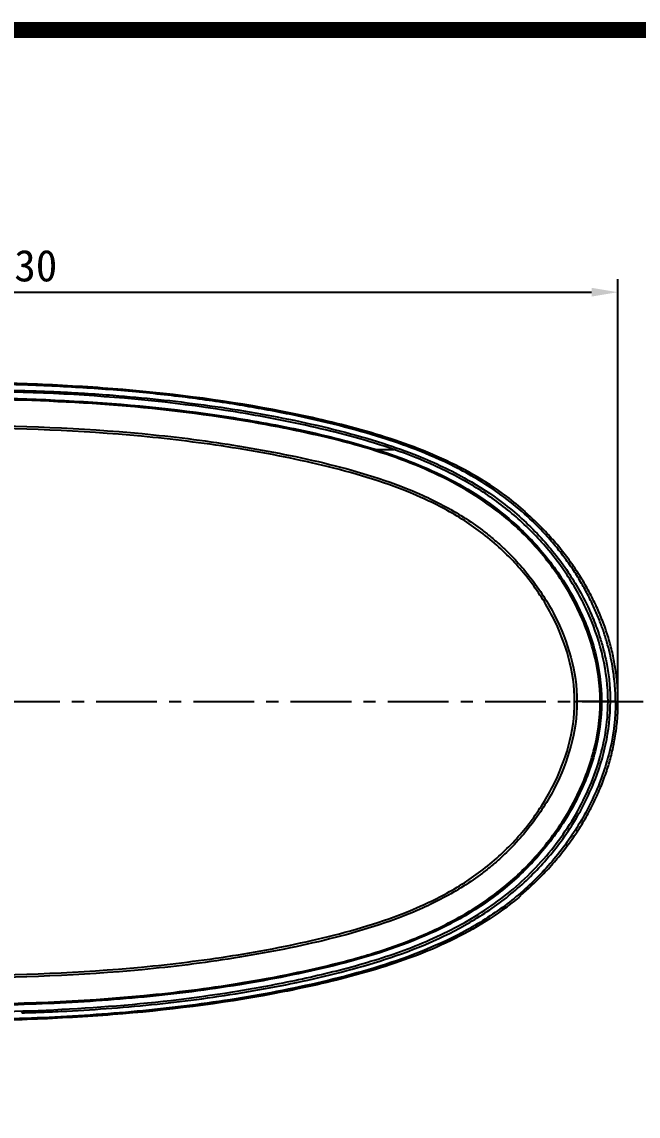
# Model space of a CAD drawing. Header units: millimetres. Extents: x 5 to 3846, y -2727 to 2747.
# Drawn here: x 1076 to 1456, y 2072 to 2747 of the extents above; entities that cross this region are included whole.
import ezdxf

# ---------------------------------------------------------------- set-up
doc = ezdxf.new("R2010")
doc.units = ezdxf.units.MM
doc.linetypes.add('CENTER', pattern=[2, 1.25, -0.25, 0.25, -0.25])
for name, color, linetype in [('1', 7, 'Continuous'), ('4', 4, 'Continuous'), ('Def', 7, 'Continuous')]:
    doc.layers.add(name, color=color, linetype=linetype)
doc.dimstyles.new('ISO-25', dxfattribs={"dimtxt": 2.5, "dimasz": 2.5, "dimexe": 1.25, "dimexo": 0.625, "dimtad": 1, "dimdsep": 46, "dimtxsty": 'Standard', "dimcen": 2.5, "dimadec": 0, "dimazin": 0, "dimtfac": 1, "dimtmove": 0, "dimatfit": 3, "dimfxl": 0, "dimarcsym": 0})

# ---------------------------------------------------------------- blocks, each defined once
blk = doc.blocks.new('*D180')
at = {"color": 3, "lineweight": -2}
for p, q in [((711.97, 2331.91), (711.97, 2588.67)), ((1443.85, 2331.91), (1443.85, 2588.67)), ((728.22, 2580.54), (1427.6, 2580.54))]:
    blk.add_line(p, q, dxfattribs=at)
at = {"color": 3}
for points in [[(728.22, 2583.25), (728.22, 2577.83), (711.97, 2580.54)], [(1427.6, 2583.25), (1427.6, 2577.83), (1443.85, 2580.54)]]:
    blk.add_solid(points, dxfattribs=at)
at = {"layer": 'DEFPOINTS', "color": 0}
for p in [(1443.85, 2580.54), (711.97, 2327.85), (1443.85, 2327.85)]:
    blk.add_point(p, dxfattribs=at)
at = {"color": 3, "insert": (1077.91, 2596.79), "char_height": 19.5, "attachment_point": 5}
blk.add_mtext('730', dxfattribs=at)

msp = doc.modelspace()

# ---------------------------------------------------------------- linework, layer by layer
at = {"color": 1, "linetype": 'CENTER', "ltscale": 30}
msp.add_line((1519.31, 2327.82), (673.33, 2327.82), dxfattribs=at)
at = {"layer": '1', "color": 7, "linetype": 'Continuous'}
for p, q in [((1438.66, 2327.85), (1441.73, 2327.85)), ((1438.66, 2327.85), (1441.73, 2327.85)), ((1441.94, 2327.85), (1441.94, 2327.85))]:
    msp.add_line(p, q, dxfattribs=at)
at = {"layer": '1', "color": 8, "linetype": 'Continuous'}
for centre, major_axis, ratio, start_param, end_param in [((1075.69, 2512.86), (0.23, 7), 0.085132, 5.663682, 6.197639), ((1075.69, 2512.86), (0.16, 7), 0.192826, 5.661613, 6.196316), ((1075.69, 2142.85), (0.16, -7), 0.192826, 0.086869, 0.586093), ((1075.69, 2142.85), (0.23, -7), 0.085132, 0.085546, 0.584526)]:
    msp.add_ellipse(centre, major_axis=major_axis, ratio=ratio, start_param=start_param, end_param=end_param, dxfattribs=at)
at = {"layer": '1', "color": 7, "linetype": 'Continuous'}
for points, knots in [([(1386.81, 2445.05), (1383.07, 2448.35), (1379.19, 2451.5), (1368.52, 2459.48), (1361.47, 2464.04), (1347.07, 2472.22), (1339.68, 2475.88), (1317.03, 2485.85), (1301.24, 2491.13), (1269.27, 2500.08), (1253.12, 2503.75), (1204.37, 2513.37), (1171.35, 2517.63), (1121.75, 2521.83), (1105.19, 2522.84), (1080.33, 2523.93), (1072.04, 2524.21), (1055.44, 2524.56), (1047.14, 2524.73), (1022.24, 2525.02), (1005.64, 2524.99), (972.44, 2524.98), (955.84, 2524.97), (886.29, 2524.97), (833.35, 2524.97), (780.4, 2524.97)], [0, 0, 0, 0, 0.024196, 0.024196, 0.064224, 0.064224, 0.104251, 0.104251, 0.184305, 0.184305, 0.26436, 0.26436, 0.424469, 0.424469, 0.504523, 0.504523, 0.54455, 0.54455, 0.584577, 0.584577, 0.664632, 0.664632, 0.744686, 0.744686, 1, 1, 1, 1]), ([(1305.61, 2483.42), (1289.72, 2488.94), (1273.53, 2493.27), (1240.87, 2500.76), (1224.37, 2503.96), (1174.74, 2512.02), (1141.47, 2515.38), (1074.69, 2519.23), (1041.15, 2519.75), (990.89, 2519.58), (974.13, 2519.36), (953.19, 2519), (949, 2518.93), (942.72, 2518.81), (940.62, 2518.78), (936.48, 2518.61), (934.45, 2518.48), (929.12, 2517.95), (926.17, 2517.44), (924.21, 2516.81)], [0, 0, 0, 0, 0.129284, 0.129284, 0.258569, 0.258569, 0.517138, 0.517138, 0.775707, 0.775707, 0.904991, 0.904991, 0.937312, 0.937312, 0.953473, 0.953473, 0.969633, 0.969633, 1, 1, 1, 1]), ([(1442.39, 2327.86), (1442.37, 2329.65), (1442.32, 2333.34), (1441.92, 2339.04), (1441.24, 2345.06), (1440.21, 2351.38), (1438.82, 2357.98), (1437.01, 2364.83), (1434.77, 2371.92), (1432.06, 2379.21), (1428.84, 2386.67), (1425.1, 2394.26), (1420.81, 2401.96), (1415.93, 2409.7), (1410.44, 2417.45), (1404.33, 2425.17), (1391.82, 2439.29), (1371.95, 2456.55), (1344.62, 2472.62), (1320.21, 2483.28), (1296.38, 2491.53), (1271.2, 2498.57), (1242.52, 2505.11), (1211.63, 2510.85), (1178.56, 2515.69), (1143.34, 2519.47), (1106.01, 2522.23), (1080.41, 2523.16), (1067.27, 2523.63)], [0, 0, 0, 0, 0.011496, 0.023729, 0.036699, 0.050405, 0.064849, 0.08003, 0.095946, 0.112599, 0.129989, 0.148114, 0.166976, 0.186574, 0.206907, 0.227976, 0.249781, 0.328103, 0.395768, 0.45275, 0.499026, 0.55771, 0.62069, 0.687964, 0.759531, 0.835393, 0.915549, 1, 1, 1, 1]), ([(1437.72, 2327.85), (1437.71, 2337.04), (1436.6, 2346.23), (1432.61, 2363.99), (1429.74, 2372.58), (1422.48, 2389.27), (1418.08, 2397.36), (1408.22, 2412.5), (1402.74, 2419.62), (1390.72, 2433.04), (1384.13, 2439.37), (1370.04, 2450.93), (1362.63, 2456.1), (1347.2, 2465.44), (1339.18, 2469.6), (1322.65, 2477.11), (1314.16, 2480.45), (1305.61, 2483.42)], [0, 0, 0, 0, 0.125, 0.125, 0.25, 0.25, 0.375, 0.375, 0.5, 0.5, 0.625, 0.625, 0.75, 0.75, 0.875, 0.875, 1, 1, 1, 1]), ([(1443.85, 2327.82), (1443.87, 2329), (1443.9, 2333.29), (1443.35, 2340.71), (1442.13, 2350.05), (1440.22, 2359.35), (1437.68, 2368.53), (1434.49, 2377.58), (1430.67, 2386.62), (1426.19, 2395.63), (1421.03, 2404.55), (1415.25, 2413.27), (1408.86, 2421.75), (1401.86, 2429.96), (1394.43, 2437.72), (1389.2, 2442.58), (1386.58, 2444.88)], [0, 0, 0, 0, 0.026356, 0.095761, 0.165941, 0.236686, 0.307745, 0.378573, 0.451057, 0.526671, 0.603323, 0.681142, 0.760195, 0.840506, 0.922049, 1, 1, 1, 1]), ([(924.16, 2138.9), (925.17, 2138.57), (926.44, 2138.27), (930.24, 2137.61), (933.08, 2137.31), (937.77, 2137.02), (939.37, 2136.96), (942.6, 2136.89), (944.21, 2136.86), (958.73, 2136.59), (971.63, 2136.37), (1010.34, 2135.95), (1036.16, 2135.94), (1113.53, 2137.77), (1164.89, 2141.6), (1228.53, 2152.59), (1241.21, 2155.09), (1266.38, 2160.73), (1278.87, 2163.88), (1303.54, 2171.34), (1315.76, 2175.67), (1339.51, 2186.08), (1350.9, 2192.09), (1367.02, 2202.73), (1372.22, 2206.55), (1382.27, 2214.81), (1387.07, 2219.23), (1400.57, 2233.08), (1408.49, 2243.16), (1418.68, 2259.63), (1421.81, 2265.39), (1427.29, 2277.19), (1429.64, 2283.22), (1435.46, 2301.71), (1437.7, 2314.73), (1437.72, 2327.85)], [0, 0, 0, 0, 0.010146, 0.010146, 0.026112, 0.026112, 0.034094, 0.034094, 0.042077, 0.042077, 0.105938, 0.105938, 0.233662, 0.233662, 0.489108, 0.489108, 0.552969, 0.552969, 0.616831, 0.616831, 0.680692, 0.680692, 0.744554, 0.744554, 0.776485, 0.776485, 0.808415, 0.808415, 0.872277, 0.872277, 0.904208, 0.904208, 0.936138, 0.936138, 1, 1, 1, 1]), ([(1442.39, 2327.85), (1442.39, 2317.96), (1441.18, 2308.26), (1436.81, 2289.25), (1433.6, 2279.84), (1425.63, 2261.99), (1420.88, 2253.49), (1409.94, 2237.28), (1403.73, 2229.56), (1390.35, 2215.42), (1383.14, 2208.94), (1367.69, 2197.13), (1359.39, 2191.79), (1333.68, 2177.56), (1315.47, 2170.4), (1278.1, 2158.72), (1259.23, 2154.21), (1221.31, 2146.49), (1202.24, 2143.35), (1163.94, 2138.3), (1144.7, 2136.39), (1106.08, 2133.56), (1086.72, 2132.57), (1067.27, 2132.08)], [0, 0, 0, 0, 0.0625, 0.0625, 0.125, 0.125, 0.1875, 0.1875, 0.25, 0.25, 0.3125, 0.3125, 0.375, 0.375, 0.5, 0.5, 0.625, 0.625, 0.75, 0.75, 0.875, 0.875, 1, 1, 1, 1]), ([(1417.11, 2327.85), (1417.44, 2327.85), (1417.77, 2327.85), (1418.06, 2327.85), (1418.23, 2327.85), (1418.39, 2327.85), (1418.54, 2327.85)], [0, 0, 0, 0, 0.637963, 0.637963, 0.637963, 1, 1, 1, 1]), ([(1437.72, 2327.85), (1437.25, 2327.85), (1436.77, 2327.85), (1435.47, 2327.85), (1434.63, 2327.85), (1433.76, 2327.85)], [0, 0, 0, 0, 0.383501, 0.383501, 1, 1, 1, 1]), ([(1442.42, 2327.82), (1442.63, 2327.82), (1442.82, 2327.82), (1443.71, 2327.82), (1444.09, 2327.82), (1444.09, 2327.82)], [0, 0, 0, 0, 0.200049, 0.200049, 1, 1, 1, 1])]:
    msp.add_open_spline(points, degree=3, knots=knots, dxfattribs=at)
at = {"layer": '1', "color": 8, "linetype": 'Continuous'}
for points, knots in [([(1004.04, 2520.65), (1017.43, 2520.68), (1041.41, 2520.73), (1065.38, 2520.1), (1075.96, 2519.83)], [0, 0, 0, 0, 0.55854, 1, 1, 1, 1]), ([(1075.96, 2519.83), (1078.3, 2519.77), (1082.93, 2519.65), (1089.5, 2519.42), (1096.52, 2519.13), (1104.77, 2518.72), (1116.97, 2518.03), (1135.76, 2516.74), (1160.35, 2514.51), (1197.68, 2510.02), (1235, 2503.69), (1271.77, 2495.32), (1297.37, 2488.09), (1323.85, 2478.62), (1348.85, 2466.85), (1374.14, 2450.4), (1391.84, 2434.45), (1404.75, 2419.48), (1412.99, 2408.25), (1420.45, 2396.16), (1425.44, 2386.27), (1428.84, 2378.34), (1430.98, 2372.8), (1433.23, 2366.13), (1435.43, 2358.28), (1437.36, 2349.23), (1438.83, 2338.95), (1439.04, 2331.68), (1439.15, 2327.85)], [0, 0, 0, 0, 0.015706, 0.031136, 0.043803, 0.062375, 0.085937, 0.12491, 0.187284, 0.249645, 0.374196, 0.437959, 0.499268, 0.550151, 0.623904, 0.681395, 0.749153, 0.780636, 0.812, 0.841111, 0.874443, 0.885069, 0.898133, 0.913634, 0.931571, 0.951946, 0.974755, 1, 1, 1, 1]), ([(921.42, 2514.32), (983.75, 2515.57), (1046.04, 2516.87), (1139.23, 2511.64), (1170.17, 2508.67), (1216.25, 2501.69), (1231.57, 2498.93), (1261.92, 2492.53), (1276.97, 2488.89), (1291.78, 2484.36)], [0, 0, 0, 0, 0.5, 0.5, 0.75, 0.75, 0.875, 0.875, 1, 1, 1, 1]), ([(1291.64, 2483.42), (1278.09, 2487.57), (1264.36, 2490.96), (1236.72, 2496.95), (1222.8, 2499.56), (1180.9, 2506.33), (1152.79, 2509.41), (1068.06, 2515.39), (1011.34, 2515.01), (954.61, 2514.02)], [0, 0, 0, 0, 0.125, 0.125, 0.25, 0.25, 0.5, 0.5, 1, 1, 1, 1]), ([(929.15, 2497.34), (967.27, 2498.11), (1005.36, 2498.82), (1081.47, 2498.01), (1119.41, 2496.44), (1176.09, 2490.64), (1194.98, 2488.14), (1232.39, 2481.82), (1250.94, 2478.09), (1287.58, 2468.78), (1305.64, 2463.12), (1331.91, 2451.31), (1340.41, 2446.85), (1352.51, 2439.21), (1356.44, 2436.51), (1362.16, 2432.18), (1364.04, 2430.69), (1367.74, 2427.62), (1369.58, 2426.02), (1371.34, 2424.41)], [0, 0, 0, 0, 0.25, 0.25, 0.5, 0.5, 0.625, 0.625, 0.75, 0.75, 0.875, 0.875, 0.9375, 0.9375, 0.96875, 0.96875, 0.984375, 0.984375, 1, 1, 1, 1]), ([(1370.37, 2423.27), (1363.24, 2429.76), (1355.61, 2435.47), (1339.51, 2445.58), (1331.02, 2450.01), (1304.82, 2461.72), (1286.8, 2467.32), (1250.27, 2476.56), (1231.77, 2480.27), (1194.48, 2486.53), (1175.65, 2489.02), (1119.15, 2494.77), (1081.32, 2496.32), (1005.46, 2497.11), (967.49, 2496.4), (929.5, 2495.64)], [0, 0, 0, 0, 0.0625, 0.0625, 0.125, 0.125, 0.25, 0.25, 0.375, 0.375, 0.5, 0.5, 0.75, 0.75, 1, 1, 1, 1]), ([(1380.58, 2436.06), (1374.29, 2441.81), (1367.59, 2447.07), (1353.63, 2456.57), (1346.34, 2460.83), (1331.28, 2468.55), (1323.51, 2472), (1307.75, 2478.19), (1299.75, 2480.94), (1291.64, 2483.42)], [0, 0, 0, 0, 0.25, 0.25, 0.5, 0.5, 0.75, 0.75, 1, 1, 1, 1]), ([(1294.81, 2483.42), (1295.85, 2483.42), (1297.8, 2483.42), (1300.64, 2483.42), (1303.22, 2483.42), (1304.87, 2483.42), (1305.61, 2483.42)], [0, 0, 0, 0, 0.269853, 0.507437, 0.777476, 1, 1, 1, 1]), ([(1294.81, 2483.42), (1310.36, 2478.52), (1325.61, 2472.61), (1347.71, 2461.12), (1354.83, 2456.9), (1368.47, 2447.56), (1375.01, 2442.39), (1381.14, 2436.8)], [0, 0, 0, 0, 0.5, 0.5, 0.75, 0.75, 1, 1, 1, 1]), ([(1432.85, 2327.85), (1432.84, 2338.12), (1431.39, 2348.52), (1426.23, 2368.42), (1422.54, 2378.01), (1413.18, 2396.53), (1407.67, 2405.19), (1395.21, 2421.44), (1388.22, 2429.08), (1380.58, 2436.06)], [0, 0, 0, 0, 0.25, 0.25, 0.5, 0.5, 0.75, 0.75, 1, 1, 1, 1]), ([(1381.14, 2436.8), (1388.83, 2429.77), (1395.88, 2422.08), (1408.42, 2405.72), (1413.97, 2397.01), (1423.39, 2378.35), (1427.1, 2368.7), (1432.3, 2348.66), (1433.74, 2338.19), (1433.76, 2327.85)], [0, 0, 0, 0, 0.25, 0.25, 0.5, 0.5, 0.75, 0.75, 1, 1, 1, 1]), ([(1371.34, 2424.41), (1373.03, 2422.88), (1374.72, 2421.27), (1377.99, 2418.02), (1379.58, 2416.37), (1384.23, 2411.32), (1387.18, 2407.83), (1395.56, 2397), (1400.55, 2389.27), (1409.02, 2372.78), (1412.4, 2364.24), (1417.16, 2346.45), (1418.53, 2337.16), (1418.54, 2327.85)], [0, 0, 0, 0, 0.0625, 0.0625, 0.125, 0.125, 0.25, 0.25, 0.5, 0.5, 0.75, 0.75, 1, 1, 1, 1]), ([(1417.11, 2327.85), (1417.1, 2337.06), (1415.73, 2346.24), (1411.01, 2363.82), (1407.66, 2372.26), (1399.27, 2388.55), (1394.34, 2396.19), (1383.28, 2410.46), (1377.14, 2417.11), (1370.37, 2423.27)], [0, 0, 0, 0, 0.25, 0.25, 0.5, 0.5, 0.75, 0.75, 1, 1, 1, 1]), ([(1075.96, 2135.88), (1080.51, 2135.98), (1085.1, 2136.12), (1094.34, 2136.48), (1098.99, 2136.7), (1112.95, 2137.42), (1122.26, 2138.01), (1150.14, 2140.15), (1168.66, 2142.06), (1205.56, 2147.04), (1223.93, 2150.12), (1251.36, 2155.76), (1260.48, 2157.81), (1278.71, 2162.37), (1287.84, 2164.89), (1314.93, 2173.49), (1332.55, 2180.52), (1353.47, 2192.22), (1357.59, 2194.7), (1365.71, 2200.01), (1369.69, 2202.83), (1381.2, 2211.68), (1388.36, 2218.17), (1401.6, 2232.27), (1407.73, 2239.94), (1418.51, 2256.03), (1423.2, 2264.48), (1429.08, 2277.86), (1430.86, 2282.46), (1433.92, 2291.81), (1435.21, 2296.53), (1438.1, 2309.96), (1439.15, 2318.8), (1439.15, 2327.85)], [0, 0, 0, 0, 0.031437, 0.031437, 0.062874, 0.062874, 0.125748, 0.125748, 0.251496, 0.251496, 0.377244, 0.377244, 0.440118, 0.440118, 0.502992, 0.502992, 0.62874, 0.62874, 0.660177, 0.660177, 0.691614, 0.691614, 0.754488, 0.754488, 0.817362, 0.817362, 0.880237, 0.880237, 0.911674, 0.911674, 0.943111, 0.943111, 1, 1, 1, 1]), ([(1370.37, 2232.43), (1377.14, 2238.58), (1383.28, 2245.24), (1394.34, 2259.51), (1399.27, 2267.15), (1407.66, 2283.44), (1411.01, 2291.88), (1415.73, 2309.46), (1417.1, 2318.64), (1417.11, 2327.85)], [0, 0, 0, 0, 0.25, 0.25, 0.5, 0.5, 0.75, 0.75, 1, 1, 1, 1]), ([(1418.54, 2327.85), (1418.53, 2318.53), (1417.16, 2309.25), (1412.4, 2291.46), (1409.02, 2282.92), (1400.55, 2266.43), (1395.56, 2258.7), (1384.39, 2244.25), (1378.18, 2237.52), (1371.34, 2231.28)], [0, 0, 0, 0, 0.25, 0.25, 0.5, 0.5, 0.75, 0.75, 1, 1, 1, 1]), ([(1380.58, 2219.64), (1388.22, 2226.62), (1395.21, 2234.25), (1407.67, 2250.51), (1413.18, 2259.16), (1422.54, 2277.69), (1426.23, 2287.27), (1431.39, 2307.18), (1432.84, 2317.58), (1432.85, 2327.85)], [0, 0, 0, 0, 0.25, 0.25, 0.5, 0.5, 0.75, 0.75, 1, 1, 1, 1]), ([(1433.76, 2327.85), (1433.74, 2317.51), (1432.3, 2307.04), (1427.1, 2287), (1423.39, 2277.34), (1413.97, 2258.69), (1408.42, 2249.98), (1395.88, 2233.61), (1388.83, 2225.93), (1381.14, 2218.9)], [0, 0, 0, 0, 0.25, 0.25, 0.5, 0.5, 0.75, 0.75, 1, 1, 1, 1]), ([(1371.34, 2231.28), (1369.58, 2229.67), (1367.74, 2228.07), (1364.04, 2225), (1362.16, 2223.52), (1356.44, 2219.19), (1352.51, 2216.48), (1340.41, 2208.85), (1331.91, 2204.39), (1305.64, 2192.58), (1287.58, 2186.92), (1250.94, 2177.6), (1232.39, 2173.87), (1194.98, 2167.56), (1176.09, 2165.06), (1119.41, 2159.25), (1081.47, 2157.68), (1005.36, 2156.87), (967.27, 2157.59), (929.15, 2158.35)], [0, 0, 0, 0, 0.015625, 0.015625, 0.03125, 0.03125, 0.0625, 0.0625, 0.125, 0.125, 0.25, 0.25, 0.375, 0.375, 0.5, 0.5, 0.75, 0.75, 1, 1, 1, 1]), ([(929.5, 2160.06), (967.49, 2159.3), (1005.46, 2158.58), (1081.32, 2159.37), (1119.15, 2160.93), (1175.65, 2166.68), (1194.48, 2169.16), (1231.77, 2175.43), (1250.27, 2179.14), (1286.8, 2188.38), (1304.82, 2193.98), (1331.02, 2205.69), (1339.51, 2210.12), (1355.61, 2220.23), (1363.24, 2225.94), (1370.37, 2232.43)], [0, 0, 0, 0, 0.25, 0.25, 0.5, 0.5, 0.625, 0.625, 0.75, 0.75, 0.875, 0.875, 0.9375, 0.9375, 1, 1, 1, 1]), ([(1381.14, 2218.9), (1373.75, 2212.14), (1365.83, 2206.09), (1349.08, 2195.26), (1340.3, 2190.49), (1313.45, 2177.96), (1294.7, 2171.77), (1265.93, 2164.2), (1256.28, 2161.98), (1236.94, 2157.9), (1227.23, 2156.05), (1198.03, 2151.02), (1178.44, 2148.37), (1139.06, 2144.27), (1119.29, 2142.83), (1079.77, 2140.89), (1060, 2140.39), (1000.66, 2139.8), (961.06, 2140.58), (921.42, 2141.38)], [0, 0, 0, 0, 0.0625, 0.0625, 0.125, 0.125, 0.25, 0.25, 0.3125, 0.3125, 0.375, 0.375, 0.5, 0.5, 0.625, 0.625, 0.75, 0.75, 1, 1, 1, 1]), ([(921.56, 2142.31), (961.16, 2141.52), (1000.75, 2140.74), (1079.82, 2141.53), (1119.37, 2143.17), (1178.25, 2149.3), (1197.82, 2151.94), (1227.02, 2156.96), (1236.7, 2158.81), (1255.98, 2162.87), (1265.57, 2165.08), (1284.61, 2170.08), (1294.05, 2172.88), (1312.72, 2179.31), (1322, 2182.98), (1339.96, 2191.37), (1348.65, 2196.08), (1365.27, 2206.84), (1373.25, 2212.94), (1380.58, 2219.64)], [0, 0, 0, 0, 0.25, 0.25, 0.5, 0.5, 0.625, 0.625, 0.6875, 0.6875, 0.75, 0.75, 0.8125, 0.8125, 0.875, 0.875, 0.9375, 0.9375, 1, 1, 1, 1])]:
    msp.add_open_spline(points, degree=3, knots=knots, dxfattribs=at)
for points in [[(1291.78, 2484.36), (1292.79, 2484.05), (1293.8, 2483.74), (1294.81, 2483.42)], [(1432.85, 2327.85), (1433.26, 2327.85), (1433.58, 2327.85), (1433.76, 2327.85)]]:
    msp.add_open_spline(points, degree=3, dxfattribs=at)
at = {"layer": '1', "color": 7, "linetype": 'Continuous'}
for points in [[(1432.85, 2327.85), (1427.72, 2327.85), (1422.95, 2327.85), (1418.54, 2327.85)], [(1439.15, 2327.85), (1438.95, 2327.85), (1438.63, 2327.85), (1438.21, 2327.85)], [(1439.15, 2327.85), (1438.95, 2327.85), (1438.63, 2327.85), (1438.21, 2327.85)], [(1440.12, 2327.85), (1439.79, 2327.85), (1439.47, 2327.85), (1439.15, 2327.85)], [(1440.12, 2327.85), (1439.79, 2327.85), (1439.47, 2327.85), (1439.15, 2327.85)], [(1442.39, 2327.85), (1441.63, 2327.85), (1440.88, 2327.85), (1440.12, 2327.85)], [(1442.39, 2327.85), (1441.63, 2327.85), (1440.88, 2327.85), (1440.12, 2327.85)]]:
    msp.add_open_spline(points, degree=3, dxfattribs=at)
at = {"layer": '4', "color": 7, "linetype": 'Continuous'}
msp.add_line((1444.09, 2327.82), (1442.42, 2327.82), dxfattribs=at)
for points, knots in [([(1383.52, 2208.17), (1385.72, 2209.99), (1390.71, 2214.34), (1398.08, 2221.62), (1405.57, 2229.9), (1412.44, 2238.51), (1418.68, 2247.4), (1424.27, 2256.53), (1429.18, 2265.85), (1433.43, 2275.35), (1436.88, 2284.64), (1439.61, 2293.88), (1441.67, 2303.05), (1443.1, 2312.5), (1443.82, 2320.78), (1443.87, 2325.89), (1443.84, 2327.82)], [0, 0, 0, 0, 0.061879, 0.143634, 0.224399, 0.304057, 0.382544, 0.459852, 0.536023, 0.611149, 0.685391, 0.750832, 0.819987, 0.889158, 0.958014, 1, 1, 1, 1]), ([(1383.77, 2207.97), (1380.98, 2205.61), (1378.12, 2203.33), (1368.52, 2196.17), (1361.47, 2191.6), (1347.07, 2183.42), (1339.68, 2179.76), (1317.03, 2169.8), (1301.24, 2164.51), (1269.27, 2155.57), (1253.12, 2151.89), (1204.37, 2142.27), (1171.35, 2138.02), (1121.75, 2133.81), (1105.19, 2132.8), (1080.33, 2131.72), (1072.04, 2131.43), (1061.61, 2131.21), (1059.48, 2131.17), (1057.35, 2131.13)], [0, 0, 0, 0, 0.032301, 0.032301, 0.105299, 0.105299, 0.178297, 0.178297, 0.324294, 0.324294, 0.47029, 0.47029, 0.762282, 0.762282, 0.908278, 0.908278, 0.981276, 0.981276, 1, 1, 1, 1])]:
    msp.add_open_spline(points, degree=3, knots=knots, dxfattribs=at)
at = {"layer": 'Def', "const_width": 9.9}
msp.add_lwpolyline([(10, 10), (3841.3, 10), (3841.3, 2742.4), (10, 2742.4)], close=True, dxfattribs=at)

# ---------------------------------------------------------------- dimensions: what is measured, and where the dimension line sits
dim = msp.add_linear_dim(base=(1443.85, 2580.54), p1=(711.97, 2327.85), p2=(1443.85, 2327.85), text='730', dimstyle='ISO-25', override={"dimscale": 6.5, "dimtxt": 3, "dimgap": 1, "dimdec": 0, "dimclrd": 3, "dimclre": 3, "dimclrt": 3, "dimtdec": 0})
dim.commit()
dim.dimension.update_dxf_attribs({"geometry": '*D180', "text_midpoint": (1077.91, 2596.79)})

doc.saveas('drawing.dxf')
